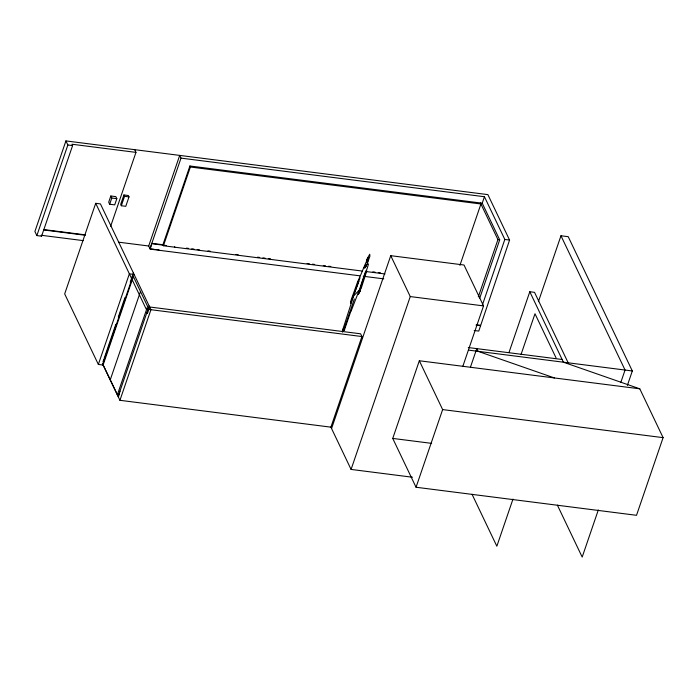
<?xml version="1.0" encoding="UTF-8"?>
<svg xmlns="http://www.w3.org/2000/svg" width="698" height="698" viewBox="0 0 698 698"><rect width="100%" height="100%" fill="white"/><g stroke="black" fill="none" stroke-linecap="round" stroke-linejoin="round"><path stroke-width="1.05" d="M360.177 290.604L358.318 294.286L361.512 287.332L360.421 288.466C362.375 279.95 366.267 272.237 368.492 264.001L367.165 263.984L365.307 267.526L364.557 268.172L364.295 267.5M360.011 277.804L358.737 281.53L357.507 281.948C361.878 273.066 364.216 265.589 368.378 257.492L366.886 262.457L368.509 259.455L367.235 262.116M342.509 330.747L342.474 332.074L343.809 330.241L344.402 327.249L342.509 330.747L344.158 328.261L343.643 330.625M352.621 297.601L350.518 303.342L351.173 299.747L352.717 297.514L358.685 281.573M350.806 301.37L350.605 303.307M343.381 331.035L344.681 329.186L351.015 310.723M366.755 270.929L361.512 287.332M366.764 259.796L366.415 260.127L369.722 254.246L369.905 256.166L367.165 263.984M354.357 298.971L343.826 329.683M353.616 295.935L342.639 330.049L344.664 326.647L344.175 328.941M365.682 271.033L359.182 290.289L351.164 310.968M474.186 330.503L478.758 331.088L509.575 240.06L487.885 194.62L65.917 140.917L34.9 231.518L36.846 235.592L41.583 236.194L72.601 145.585L71.955 144.233L135.962 152.382L110.65 226.3M36.846 235.592L67.863 144.983L65.917 140.917M412.492 477.24L351.077 469.422L330.904 427.159L119.925 400.303L150.942 309.703L100.442 203.912L95.705 203.31L64.678 293.91L98.348 364.435L103.086 365.045L133.37 276.591L147.618 306.431L117.334 394.885M110.816 195.99L108.687 202.193L109.665 204.226L114.699 204.872L116.828 198.668L115.851 196.635L110.816 195.99L111.785 198.023L109.665 204.226M123.912 194.951L120.684 204.392L121.33 205.744L125.78 206.311L129.008 196.88L128.362 195.519L123.912 194.951L124.567 196.312L121.33 205.744M98.348 364.435L129.366 273.834L134.112 274.436M102.999 361.756L103.915 359.06M104.229 358.161L115.824 324.282M118.285 317.093L124.959 297.584M130.238 282.184L133.397 272.944M102.501 364.967L133.519 274.366M149.983 248.715L148.691 246.001L179.709 155.401L181 158.114L149.983 248.715L154.022 249.23M362.358 271.068L163.428 245.757L162.939 244.736L151.824 243.323L150.183 249.142L360.002 275.841M110.275 379.791L140.49 291.511M162.939 244.736L189.9 165.993L482.222 203.197L499.698 239.824L479.744 298.107M163.428 245.757L190.388 167.014L189.9 165.993M118.119 396.534L149.145 305.933M118.407 397.127L119.969 391.142M330.904 427.159L361.922 336.549L146.205 309.101L95.705 203.31M331.559 428.528L390.74 255.677L464.004 265.004L483.531 305.899L462.739 366.598M351.077 469.422L410.258 296.571L390.74 255.677M392.738 438.423L419.332 360.761L639.796 388.821L663.1 437.646L636.515 515.307L416.043 487.248L392.738 438.423L431.652 443.37M459.921 265.345L480.931 203.991L190.388 167.014M482.222 203.197L484.438 196.731L181 158.114M478.322 296.859L497.927 239.597L480.442 202.97M416.043 487.248L442.637 409.586L419.332 360.761M482.335 305.157L504.829 239.449L484.438 196.731M470.469 367.096L476.786 348.625L478.086 351.338L554.448 377.958M508.999 352.499L529.799 291.747L534.537 292.357L568.163 362.803M538.402 301.658L560.965 235.767L568.224 236.692L632.318 370.97L627.389 385.383M520.987 354.645L534.991 313.742L556.027 357.821M512.978 499.096L496.845 546.22L472.04 494.263M620.827 382.399L625.059 370.045L560.965 235.767M598.317 509.959L582.184 557.083L557.379 505.125M342.552 330.529L342.823 329.77M358.737 281.53L353.458 296.127L358.99 290.385M360.334 290.551L359.33 292.671M357.577 281.931L351.618 298.622M360.5 288.353L358.327 294.19M366.162 264.682L364.347 267.421M366.363 265.938L364.286 267.666M343.87 330.049L344.681 329.186M67.863 144.983L72.601 145.585M504.829 239.449L509.575 240.06M497.927 239.597L499.698 239.824M124.567 196.312L129.008 196.88M111.785 198.023L116.828 198.668M43.852 229.581L85.453 234.877M44.061 230.008L85.069 235.226M152.024 243.742L166.255 245.556M186.41 248.122L188.565 248.392M191.793 248.811L193.948 249.081M197.185 249.491L199.34 249.771M207.96 250.861L210.115 251.14M235.985 254.43L238.14 254.709M257.536 257.169L259.691 257.449M262.928 257.859L265.083 258.138M268.311 258.548L270.475 258.818M307.111 263.486L309.266 263.757M312.503 264.167L314.658 264.446M323.279 265.537L325.434 265.816M328.671 266.226L330.826 266.496M372.854 271.854L375.009 272.124M378.246 272.534L380.401 272.813M365.595 271.487L384.991 273.956M118.433 242.154L148.691 246.001M156.047 249.483L159.074 249.875M83.228 240.618L41.138 235.261L41.583 236.194M363.248 276.251L383.76 278.868M410.258 296.571L483.531 305.899M476.603 324.788L480.399 325.268M476.036 325.111L480.599 325.687M468.279 347.543L562.126 359.487M468.437 350.108L632.318 370.97M442.637 409.586L663.1 437.646M563.426 362.201L639.796 388.821M529.799 291.747L563.53 362.428M362.576 337.928L360.613 333.801L149.651 306.989L147.435 313.463L146.929 312.399M201.312 167.45L201.792 168.462M134.67 149.669L135.962 152.382M174.552 246.612L174.832 247.205M103.147 364.871L117.395 394.71M102.379 363.553L119.925 400.303"/></g></svg>
